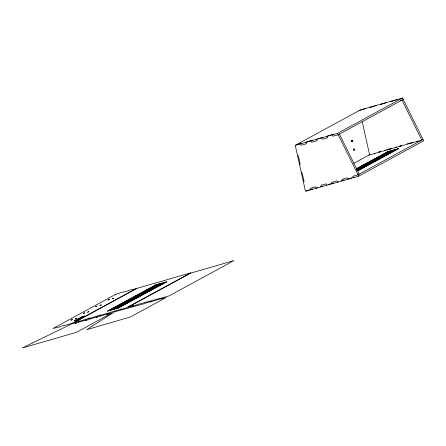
<?xml version="1.0" encoding="UTF-8"?>
<svg xmlns="http://www.w3.org/2000/svg" width="446" height="446" viewBox="0 0 446 446"><rect width="100%" height="100%" fill="white"/><g stroke="black" fill="none" stroke-linecap="round" stroke-linejoin="round"><path stroke-width="0.67" d="M295.241 145.374L360.229 110L402.537 98.009L423.7 140.825L358.712 176.198L305.828 191.189L305.148 189.806L295.241 145.374L337.55 133.376L402.537 98.009M365.519 108.501L358.997 110.669M370.804 107.001L369.572 107.67L376.095 105.501M381.386 104.002L380.148 104.676L386.671 102.502M391.962 101.002L390.729 101.677L397.247 99.503M403.223 99.386L338.235 134.759L332.945 136.259L332.264 134.876L333.497 134.207L328.206 135.707L326.974 136.376L327.659 137.758L322.369 139.258L321.683 137.875L322.921 137.206L316.398 139.375L317.078 140.758L311.793 142.257L311.107 140.875L312.345 140.206L307.054 141.7L305.822 142.374L306.502 143.757L301.217 145.257L300.532 143.874L301.764 143.199L296.478 144.699M353.723 163.364L370.13 154.433M374.188 153.608L375.008 153.162M305.828 191.189L306.653 190.743M379.474 152.108L380.711 151.439L378.726 151.997M384.764 150.609L385.589 150.163M317.641 187.521L316.404 188.19L315.723 186.807L310.433 188.307L311.118 189.689L312.351 189.02L307.723 190.33M390.055 149.109L391.287 148.44L386.66 149.75M322.519 186.244L321.694 186.69L321.014 185.313L326.299 183.813L326.985 185.19M356.376 168.711L388.561 151.356L356.404 168.861M395.34 147.609L396.578 146.94M356.644 168.95L390.044 150.938L356.672 169.101M356.309 169.519L391.521 150.519L356.337 169.67M356.571 169.759L393.004 150.096L357.207 169.58M400.631 146.11L401.45 145.664M356.839 169.998L394.481 149.678L356.867 170.149M357.107 170.244L395.964 149.259L357.135 170.394M357.374 170.483L397.447 148.836L357.402 170.634M357.642 170.723L398.925 148.418L357.67 170.874M338.38 181.745L337.561 182.197L336.875 180.814L331.59 182.314L332.27 183.696L333.508 183.022L328.217 184.521M411.206 143.116L412.438 142.441L407.153 143.941M416.497 141.616L417.317 141.165M349.369 178.523L348.136 179.197L347.456 177.815L342.166 179.314L342.846 180.697L344.083 180.022L340.777 180.959M423.02 139.442L358.032 174.815L352.741 176.315L353.427 177.698L354.247 177.252M400.664 100.434L401.985 100.06L421.782 140.116L368.898 155.108M399.22 146.188L401.205 145.625M320.284 186.768L322.268 186.205M350.032 178.339L352.017 177.776M297.454 155.28L298.335 155.793L300.264 164.423L299.377 163.911M301.301 172.546L302.187 173.059L304.111 181.689L303.224 181.176M339.467 134.09L359.264 174.146M337.55 133.376L358.712 176.198M362.236 121.758L369.595 154.756M351.972 140.312A0.775 0.58 -59.9 0 1 351.153 141.198M353.879 148.763A0.775 0.58 -59.9 0 1 353.405 149.745M32.781 342.823L71.126 324.175L76.417 322.675L75.184 323.35L86.992 319.676L85.76 320.351L97.574 316.677L96.336 317.351L108.149 313.683L106.912 314.352L112.202 312.852L76.417 332.331L22.3 347.992L32.781 342.823M71.009 320.178L72.364 319.542L71.009 320.178M75.24 318.979L76.589 318.344L75.24 318.979M83.346 313.46L84.701 312.824L83.346 313.46M87.578 312.261L88.932 311.626L87.578 312.261M95.684 306.748L97.038 306.107L95.684 306.748M99.915 305.549L101.27 304.908L99.915 305.549M108.027 300.03L109.381 299.394L108.027 300.03M112.258 298.831L113.607 298.196L112.258 298.831M92.673 325.842L86.775 329.666L130.316 317.006L166.102 297.527L160.811 299.026L162.049 298.352L150.235 302.026L151.467 301.351L146.182 302.851L144.944 303.52L114.449 311.843L92.673 325.842M115.514 294.466L52.996 328.496L59.797 326.89L61.035 326.216L68.26 324.493L73.724 322.62L136.242 288.59L129.017 290.318L127.785 290.987L120.554 292.715L115.514 294.466M81.997 316.627L74.181 320.88L76.723 320.161L84.539 315.907L81.997 316.627M136.794 288.434L74.276 322.464L79.561 320.964L78.329 321.638L90.142 317.965L88.905 318.639L100.718 314.971L99.48 315.64L121.87 308.972L120.637 309.647L125.928 308.147L190.91 272.774L136.794 288.434M155.821 284.866L107.285 311.28L156.457 284.687L155.821 284.866M157.299 284.448L108.768 310.862L157.934 284.264L157.299 284.448M158.782 284.024L110.246 310.444L159.417 283.846L158.782 284.024M160.265 283.606L111.729 310.026L160.895 283.427L160.265 283.606M161.742 283.188L113.212 309.602L162.377 283.004L161.742 283.188M163.225 282.764L114.689 309.184L163.86 282.586L163.225 282.764M164.702 282.346L116.172 308.766L165.338 282.167L164.702 282.346M166.185 281.928L117.649 308.342L166.821 281.749L166.185 281.928M190.498 273.208L127.98 307.238L133.265 305.744L132.033 306.413L138.555 304.244L169.051 295.921L234.038 260.548L190.498 273.208M354.291 150.257A0.775 0.58 -59.9 0 0 354.609 148.997A0.775 0.58 -59.9 0 0 353.544 149.577A0.775 0.58 -59.9 0 0 354.291 150.257M352.368 141.627A0.775 0.58 -59.9 0 0 352.686 140.367A0.775 0.58 -59.9 0 0 351.621 140.947A0.775 0.58 -59.9 0 0 352.368 141.627"/></g></svg>
